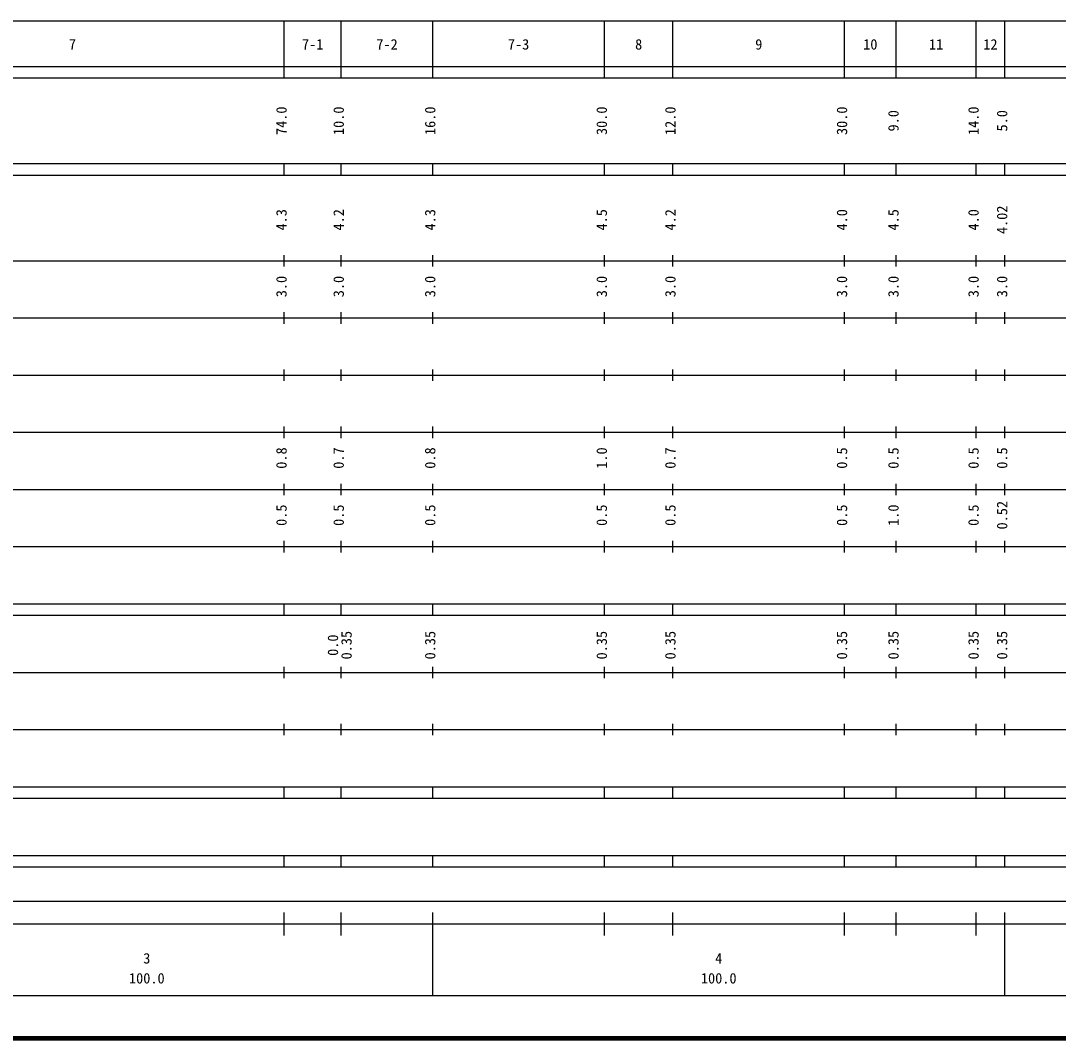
# Model space of a CAD drawing. Units: millimetres on the paper, enlarged 1000 times. Extents: x -38999242 to 680000, y -206285835 to 380000.
# Drawn here: x 295958 to 477360, y 20000 to 198000 of the extents above; entities that cross this region are included whole.
import ezdxf
from ezdxf.enums import TextEntityAlignment as Align

# ---------------------------------------------------------------- set-up
doc = ezdxf.new("R2010")
doc.units = ezdxf.units.MM
doc.header["$LTSCALE"] = 1000
doc.layers.add('M-TTL', color=2, linetype='Continuous', lineweight=140)
doc.layers.add('M-TTL-BAND', color=7, linetype='Continuous', lineweight=25)
doc.styles.add('ＭＳ ゴシック', font='')
doc.styles.get('ＭＳ ゴシック').set_extended_font_data('MS Gothic')

msp = doc.modelspace()

# ---------------------------------------------------------------- linework, layer by layer
at = {"layer": 'M-TTL'}
msp.add_line((40000, 20000), (680000, 20000), dxfattribs=at)
at = {"layer": 'M-TTL-BAND'}
for p, q in [((68000, 198000), (579000, 198000)), ((342000, 188000), (342000, 198000)), ((352000, 188000), (352000, 198000)), ((368000, 188000), (368000, 198000)), ((398000, 188000), (398000, 198000)), ((410000, 188000), (410000, 198000)), ((440000, 188000), (440000, 198000)), ((449000, 188000), (449000, 198000)), ((463000, 188000), (463000, 198000)), ((468000, 188000), (468000, 198000)), ((40000, 190000), (579000, 190000)), ((40000, 188000), (579000, 188000)), ((40000, 173000), (579000, 173000)), ((342000, 171000), (342000, 173000)), ((352000, 171000), (352000, 173000)), ((368000, 171000), (368000, 173000)), ((398000, 171000), (398000, 173000)), ((410000, 171000), (410000, 173000)), ((440000, 171000), (440000, 173000)), ((449000, 171000), (449000, 173000)), ((463000, 171000), (463000, 173000)), ((468000, 171000), (468000, 173000)), ((40000, 171000), (579000, 171000)), ((342000, 155000), (342000, 157000)), ((352000, 155000), (352000, 157000)), ((368000, 155000), (368000, 157000)), ((398000, 155000), (398000, 157000)), ((410000, 155000), (410000, 157000)), ((440000, 155000), (440000, 157000)), ((449000, 155000), (449000, 157000)), ((463000, 155000), (463000, 157000)), ((468000, 155000), (468000, 157000)), ((40000, 156000), (579000, 156000)), ((342000, 145000), (342000, 147000)), ((352000, 145000), (352000, 147000)), ((368000, 145000), (368000, 147000)), ((398000, 145000), (398000, 147000)), ((410000, 145000), (410000, 147000)), ((440000, 145000), (440000, 147000)), ((449000, 145000), (449000, 147000)), ((463000, 145000), (463000, 147000)), ((468000, 145000), (468000, 147000)), ((46000, 146000), (579000, 146000)), ((342000, 135000), (342000, 137000)), ((352000, 135000), (352000, 137000)), ((368000, 135000), (368000, 137000)), ((398000, 135000), (398000, 137000)), ((410000, 135000), (410000, 137000)), ((440000, 135000), (440000, 137000)), ((449000, 135000), (449000, 137000)), ((463000, 135000), (463000, 137000)), ((468000, 135000), (468000, 137000)), ((52000, 136000), (579000, 136000)), ((342000, 125000), (342000, 127000)), ((352000, 125000), (352000, 127000)), ((368000, 125000), (368000, 127000)), ((398000, 125000), (398000, 127000)), ((410000, 125000), (410000, 127000)), ((440000, 125000), (440000, 127000)), ((449000, 125000), (449000, 127000)), ((463000, 125000), (463000, 127000)), ((468000, 125000), (468000, 127000)), ((46000, 126000), (579000, 126000)), ((342000, 115000), (342000, 117000)), ((352000, 115000), (352000, 117000)), ((368000, 115000), (368000, 117000)), ((398000, 115000), (398000, 117000)), ((410000, 115000), (410000, 117000)), ((440000, 115000), (440000, 117000)), ((449000, 115000), (449000, 117000)), ((463000, 115000), (463000, 117000)), ((468000, 115000), (468000, 117000)), ((52000, 116000), (579000, 116000)), ((46000, 106000), (579000, 106000)), ((342000, 105000), (342000, 107000)), ((352000, 105000), (352000, 107000)), ((368000, 105000), (368000, 107000)), ((398000, 105000), (398000, 107000)), ((410000, 105000), (410000, 107000)), ((440000, 105000), (440000, 107000)), ((449000, 105000), (449000, 107000)), ((463000, 105000), (463000, 107000)), ((468000, 105000), (468000, 107000)), ((40000, 96000), (579000, 96000)), ((342000, 94000), (342000, 96000)), ((352000, 94000), (352000, 96000)), ((368000, 94000), (368000, 96000)), ((398000, 94000), (398000, 96000)), ((410000, 94000), (410000, 96000)), ((440000, 94000), (440000, 96000)), ((449000, 94000), (449000, 96000)), ((463000, 94000), (463000, 96000)), ((468000, 94000), (468000, 96000)), ((40000, 94000), (579000, 94000)), ((49000, 84000), (579000, 84000)), ((342000, 83000), (342000, 85000)), ((352000, 83000), (352000, 85000)), ((368000, 83000), (368000, 85000)), ((398000, 83000), (398000, 85000)), ((410000, 83000), (410000, 85000)), ((440000, 83000), (440000, 85000)), ((449000, 83000), (449000, 85000)), ((463000, 83000), (463000, 85000)), ((468000, 83000), (468000, 85000)), ((342000, 73000), (342000, 75000)), ((352000, 73000), (352000, 75000)), ((368000, 73000), (368000, 75000)), ((398000, 73000), (398000, 75000)), ((410000, 73000), (410000, 75000)), ((440000, 73000), (440000, 75000)), ((449000, 73000), (449000, 75000)), ((463000, 73000), (463000, 75000)), ((468000, 73000), (468000, 75000)), ((40000, 74000), (579000, 74000)), ((40000, 64000), (579000, 64000)), ((342000, 62000), (342000, 64000)), ((352000, 62000), (352000, 64000)), ((368000, 62000), (368000, 64000)), ((398000, 62000), (398000, 64000)), ((410000, 62000), (410000, 64000)), ((440000, 62000), (440000, 64000)), ((449000, 62000), (449000, 64000)), ((463000, 62000), (463000, 64000)), ((468000, 62000), (468000, 64000)), ((40000, 62000), (579000, 62000)), ((40000, 52000), (579000, 52000)), ((342000, 50000), (342000, 52000)), ((352000, 50000), (352000, 52000)), ((368000, 50000), (368000, 52000)), ((398000, 50000), (398000, 52000)), ((410000, 50000), (410000, 52000)), ((440000, 50000), (440000, 52000)), ((449000, 50000), (449000, 52000)), ((463000, 50000), (463000, 52000)), ((468000, 50000), (468000, 52000)), ((40000, 50000), (579000, 50000)), ((71000, 44000), (565000, 44000)), ((342000, 38000), (342000, 42000)), ((352000, 38000), (352000, 42000)), ((368000, 27500), (368000, 42000)), ((398000, 38000), (398000, 42000)), ((410000, 38000), (410000, 42000)), ((440000, 38000), (440000, 42000)), ((449000, 38000), (449000, 42000)), ((463000, 38000), (463000, 42000)), ((468000, 27500), (468000, 42000)), ((40000, 40000), (579000, 40000)), ((68000, 27500), (579000, 27500))]:
    msp.add_line(p, q, dxfattribs=at)

# ---------------------------------------------------------------- texts
at = {"layer": 'M-TTL-BAND', "style": 'ＭＳ ゴシック'}
for s, p in [('7', (305000, 192405)), ('7-1', (347000, 192405)), ('7-2', (360000, 192405)), ('7-3', (383000, 192405)), ('8', (404000, 192405)), ('9', (425000, 192405)), ('10', (444500, 192405)), ('11', (456000, 192405)), ('12', (465500, 192405)), ('3', (318000, 32523)), ('4', (418000, 32523)), ('100.0', (318000, 29033)), ('100.0', (418000, 29033))]:
    msp.add_text(s, height=1833, dxfattribs=at).set_placement(p, align=Align.BOTTOM_CENTER)
for s, p in [('74.0', (343000, 180500)), ('10.0', (353000, 180500)), ('16.0', (369000, 180500)), ('30.0', (399000, 180500)), ('12.0', (411000, 180500)), ('30.0', (441000, 180500)), ('9.0', (450000, 180500)), ('14.0', (464000, 180500)), ('5.0', (469000, 180500)), ('4.02', (469000, 163174)), ('4.3', (343000, 163174)), ('4.2', (353000, 163174)), ('4.3', (369000, 163174)), ('4.5', (399000, 163174)), ('4.2', (411000, 163174)), ('4.0', (441000, 163174)), ('4.5', (450000, 163174)), ('4.0', (464000, 163174)), ('3.0', (343000, 151500)), ('3.0', (353000, 151500)), ('3.0', (369000, 151500)), ('3.0', (399000, 151500)), ('3.0', (411000, 151500)), ('3.0', (441000, 151500)), ('3.0', (450000, 151500)), ('3.0', (464000, 151500)), ('3.0', (469000, 151500)), ('0.8', (343000, 121500)), ('0.7', (353000, 121500)), ('0.8', (369000, 121500)), ('1.0', (399000, 121500)), ('0.7', (411000, 121500)), ('0.5', (441000, 121500)), ('0.5', (450000, 121500)), ('0.5', (464000, 121500)), ('0.5', (469000, 121500)), ('0.5', (343000, 111500)), ('0.5', (353000, 111500)), ('0.5', (369000, 111500)), ('0.5', (399000, 111500)), ('0.5', (411000, 111500)), ('0.5', (441000, 111500)), ('1.0', (450000, 111500)), ('0.5', (464000, 111500)), ('0.52', (469000, 111500)), ('0.35', (354370, 88764)), ('0.35', (369000, 88764)), ('0.35', (399000, 88764)), ('0.35', (411000, 88764)), ('0.35', (441000, 88764)), ('0.35', (450000, 88764)), ('0.35', (464000, 88764)), ('0.35', (469000, 88764)), ('0.0', (352000, 88764))]:
    msp.add_text(s, height=1833, rotation=90, dxfattribs=at).set_placement(p, align=Align.BOTTOM_CENTER)

doc.saveas('drawing.dxf')
